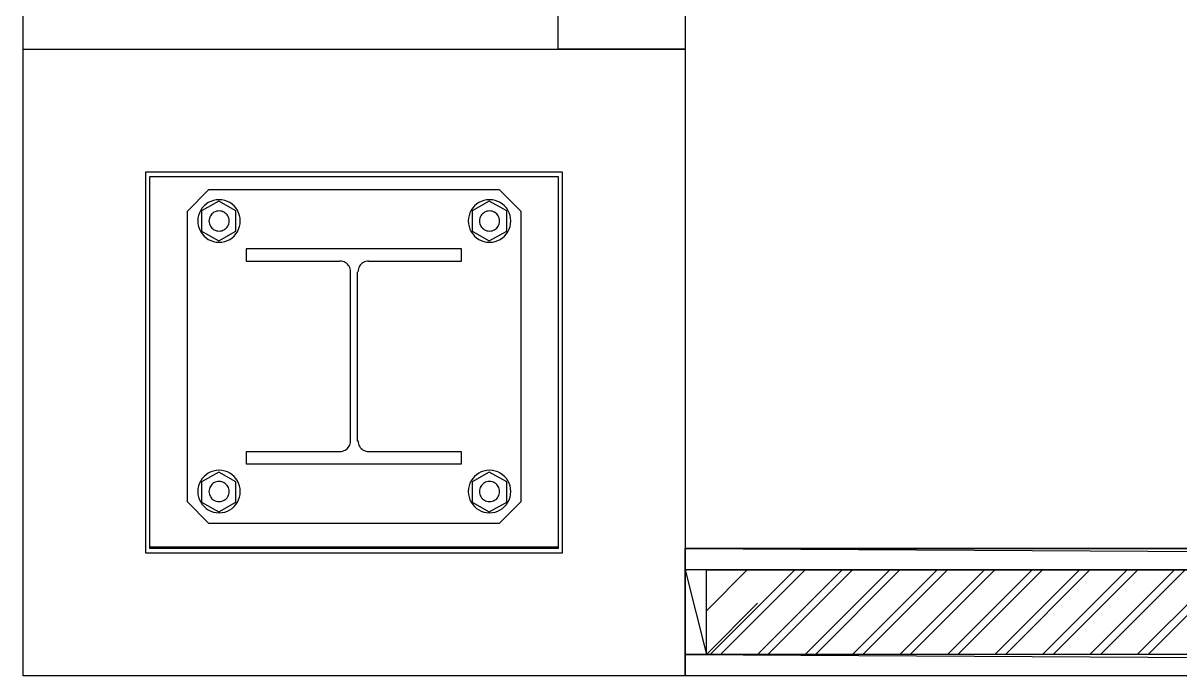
# Model space of a CAD drawing. Header units: millimetres. Extents: x 7649 to 34105, y 3983 to 25377.
# Drawn here: x 7649 to 9016, y 5375 to 6146 of the extents above; entities that cross this region are included whole.
import ezdxf

# ---------------------------------------------------------------- set-up
doc = ezdxf.new("R2010")
doc.units = ezdxf.units.MM

msp = doc.modelspace()

# ---------------------------------------------------------------- linework, layer by layer
at = {"layer": 'GEOMETRY', "color": 7}
for p, q in [((7649.45694, 5374.92222), (7649.45694, 25376.89306)), ((7868.53194, 5949.06806), (7843.13194, 5923.66806)), ((8212.49028, 5949.06806), (7868.53194, 5949.06806)), ((8237.89028, 5923.66806), (8212.49028, 5949.06806)), ((7880.70278, 5935.83889), (7860.06528, 5924.19722)), ((7865.60789, 5932.18909), (7863.19396, 5930.06437)), ((7868.28106, 5933.99465), (7865.60789, 5932.18909)), ((7871.18355, 5935.45111), (7868.28106, 5933.99465)), ((7874.28539, 5936.52852), (7871.18355, 5935.45111)), ((7877.55665, 5937.19693), (7874.28539, 5936.52852)), ((7880.96736, 5937.42639), (7877.55665, 5937.19693)), ((7900.81111, 5924.19722), (7880.70278, 5935.83889)), ((7884.37807, 5937.19693), (7880.96736, 5937.42639)), ((7887.64933, 5936.52852), (7884.37807, 5937.19693)), ((7890.75117, 5935.45111), (7887.64933, 5936.52852)), ((7893.65366, 5933.99465), (7890.75117, 5935.45111)), ((7896.32684, 5932.18909), (7893.65366, 5933.99465)), ((7898.74076, 5930.06437), (7896.32684, 5932.18909)), ((8200.31944, 5935.83889), (8180.21111, 5924.19722)), ((8185.22455, 5932.18909), (8182.81063, 5930.06437)), ((8187.89773, 5933.99465), (8185.22455, 5932.18909)), ((8190.80022, 5935.45111), (8187.89773, 5933.99465)), ((8193.90206, 5936.52852), (8190.80022, 5935.45111)), ((8197.17331, 5937.19693), (8193.90206, 5936.52852)), ((8200.58403, 5937.42639), (8197.17331, 5937.19693)), ((8220.95694, 5924.19722), (8200.31944, 5935.83889)), ((8203.99474, 5937.19693), (8200.58403, 5937.42639)), ((8207.26599, 5936.52852), (8203.99474, 5937.19693)), ((8210.36784, 5935.45111), (8207.26599, 5936.52852)), ((8213.27032, 5933.99465), (8210.36784, 5935.45111)), ((8215.9435, 5932.18909), (8213.27032, 5933.99465)), ((8218.35743, 5930.06437), (8215.9435, 5932.18909)), ((7843.13194, 5923.66806), (7843.13194, 5580.76806)), ((7856.72981, 5918.97294), (7856.0614, 5915.70169)), ((7857.80722, 5922.07478), (7856.72981, 5918.97294)), ((7859.26368, 5924.97727), (7857.80722, 5922.07478)), ((7861.06924, 5927.65045), (7859.26368, 5924.97727)), ((7860.06528, 5924.19722), (7860.06528, 5900.38472)), ((7863.19396, 5930.06437), (7861.06924, 5927.65045)), ((7871.54187, 5919.56661), (7870.68662, 5918.30037)), ((7872.5483, 5920.71003), (7871.54187, 5919.56661)), ((7873.69173, 5921.71646), (7872.5483, 5920.71003)), ((7874.95797, 5922.57171), (7873.69173, 5921.71646)), ((7876.33283, 5923.2616), (7874.95797, 5922.57171)), ((7877.80214, 5923.77193), (7876.33283, 5923.2616)), ((7879.35171, 5924.08854), (7877.80214, 5923.77193)), ((7880.96736, 5924.19722), (7879.35171, 5924.08854)), ((7882.58301, 5924.08854), (7880.96736, 5924.19722)), ((7884.13258, 5923.77193), (7882.58301, 5924.08854)), ((7885.60189, 5923.2616), (7884.13258, 5923.77193)), ((7886.97676, 5922.57171), (7885.60189, 5923.2616)), ((7888.243, 5921.71646), (7886.97676, 5922.57171)), ((7889.38642, 5920.71003), (7888.243, 5921.71646)), ((7890.39285, 5919.56661), (7889.38642, 5920.71003)), ((7891.2481, 5918.30037), (7890.39285, 5919.56661)), ((7900.86548, 5927.65045), (7898.74076, 5930.06437)), ((7900.81111, 5900.38472), (7900.81111, 5924.19722)), ((7902.67104, 5924.97727), (7900.86548, 5927.65045)), ((7904.1275, 5922.07478), (7902.67104, 5924.97727)), ((7905.20491, 5918.97294), (7904.1275, 5922.07478)), ((7905.87332, 5915.70169), (7905.20491, 5918.97294)), ((8176.34648, 5918.97294), (8175.67807, 5915.70169)), ((8177.42389, 5922.07478), (8176.34648, 5918.97294)), ((8178.88035, 5924.97727), (8177.42389, 5922.07478)), ((8180.68591, 5927.65045), (8178.88035, 5924.97727)), ((8180.21111, 5924.19722), (8180.21111, 5900.38472)), ((8182.81063, 5930.06437), (8180.68591, 5927.65045)), ((8191.15854, 5919.56661), (8190.30329, 5918.30037)), ((8192.16497, 5920.71003), (8191.15854, 5919.56661)), ((8193.30839, 5921.71646), (8192.16497, 5920.71003)), ((8194.57463, 5922.57171), (8193.30839, 5921.71646)), ((8195.9495, 5923.2616), (8194.57463, 5922.57171)), ((8197.41881, 5923.77193), (8195.9495, 5923.2616)), ((8198.96838, 5924.08854), (8197.41881, 5923.77193)), ((8200.58403, 5924.19722), (8198.96838, 5924.08854)), ((8202.19967, 5924.08854), (8200.58403, 5924.19722)), ((8203.74925, 5923.77193), (8202.19967, 5924.08854)), ((8205.21856, 5923.2616), (8203.74925, 5923.77193)), ((8206.59342, 5922.57171), (8205.21856, 5923.2616)), ((8207.85966, 5921.71646), (8206.59342, 5922.57171)), ((8209.00309, 5920.71003), (8207.85966, 5921.71646)), ((8210.00952, 5919.56661), (8209.00309, 5920.71003)), ((8210.86477, 5918.30037), (8210.00952, 5919.56661)), ((8220.48214, 5927.65045), (8218.35743, 5930.06437)), ((8222.28771, 5924.97727), (8220.48214, 5927.65045)), ((8220.95694, 5900.38472), (8220.95694, 5924.19722)), ((8223.74417, 5922.07478), (8222.28771, 5924.97727)), ((8224.82158, 5918.97294), (8223.74417, 5922.07478)), ((8225.48999, 5915.70169), (8224.82158, 5918.97294)), ((8237.89028, 5580.76806), (8237.89028, 5923.66806)), ((7856.0614, 5915.70169), (7855.83194, 5912.29097)), ((7855.83194, 5912.29097), (7856.0614, 5908.88026)), ((7856.0614, 5908.88026), (7856.72981, 5905.60901)), ((7856.72981, 5905.60901), (7857.80722, 5902.50716)), ((7869.1698, 5913.90662), (7869.06111, 5912.29097)), ((7869.06111, 5912.29097), (7869.1698, 5910.67533)), ((7869.4864, 5915.45619), (7869.1698, 5913.90662)), ((7869.1698, 5910.67533), (7869.4864, 5909.12575)), ((7869.99674, 5916.9255), (7869.4864, 5915.45619)), ((7869.4864, 5909.12575), (7869.99674, 5907.65644)), ((7870.68662, 5918.30037), (7869.99674, 5916.9255)), ((7869.99674, 5907.65644), (7870.68662, 5906.28158)), ((7870.68662, 5906.28158), (7871.54187, 5905.01534)), ((7871.54187, 5905.01534), (7872.5483, 5903.87191)), ((7889.38642, 5903.87191), (7890.39285, 5905.01534)), ((7890.39285, 5905.01534), (7891.2481, 5906.28158)), ((7891.93799, 5916.9255), (7891.2481, 5918.30037)), ((7891.2481, 5906.28158), (7891.93799, 5907.65644)), ((7892.44832, 5915.45619), (7891.93799, 5916.9255)), ((7891.93799, 5907.65644), (7892.44832, 5909.12575)), ((7892.76492, 5913.90662), (7892.44832, 5915.45619)), ((7892.44832, 5909.12575), (7892.76492, 5910.67533)), ((7892.87361, 5912.29097), (7892.76492, 5913.90662)), ((7892.76492, 5910.67533), (7892.87361, 5912.29097)), ((7904.1275, 5902.50716), (7905.20491, 5905.60901)), ((7905.20491, 5905.60901), (7905.87332, 5908.88026)), ((7906.10278, 5912.29097), (7905.87332, 5915.70169)), ((7905.87332, 5908.88026), (7906.10278, 5912.29097)), ((8175.67807, 5915.70169), (8175.44861, 5912.29097)), ((8175.44861, 5912.29097), (8175.67807, 5908.88026)), ((8175.67807, 5908.88026), (8176.34648, 5905.60901)), ((8176.34648, 5905.60901), (8177.42389, 5902.50716)), ((8188.78646, 5913.90662), (8188.67778, 5912.29097)), ((8188.67778, 5912.29097), (8188.78646, 5910.67533)), ((8189.10307, 5915.45619), (8188.78646, 5913.90662)), ((8188.78646, 5910.67533), (8189.10307, 5909.12575)), ((8189.6134, 5916.9255), (8189.10307, 5915.45619)), ((8189.10307, 5909.12575), (8189.6134, 5907.65644)), ((8190.30329, 5918.30037), (8189.6134, 5916.9255)), ((8189.6134, 5907.65644), (8190.30329, 5906.28158)), ((8190.30329, 5906.28158), (8191.15854, 5905.01534)), ((8191.15854, 5905.01534), (8192.16497, 5903.87191)), ((8209.00309, 5903.87191), (8210.00952, 5905.01534)), ((8210.00952, 5905.01534), (8210.86477, 5906.28158)), ((8211.55465, 5916.9255), (8210.86477, 5918.30037)), ((8210.86477, 5906.28158), (8211.55465, 5907.65644)), ((8212.06499, 5915.45619), (8211.55465, 5916.9255)), ((8211.55465, 5907.65644), (8212.06499, 5909.12575)), ((8212.38159, 5913.90662), (8212.06499, 5915.45619)), ((8212.06499, 5909.12575), (8212.38159, 5910.67533)), ((8212.49028, 5912.29097), (8212.38159, 5913.90662)), ((8212.38159, 5910.67533), (8212.49028, 5912.29097)), ((8223.74417, 5902.50716), (8224.82158, 5905.60901)), ((8224.82158, 5905.60901), (8225.48999, 5908.88026)), ((8225.71944, 5912.29097), (8225.48999, 5915.70169)), ((8225.48999, 5908.88026), (8225.71944, 5912.29097)), ((7857.80722, 5902.50716), (7859.26368, 5899.60468)), ((7859.26368, 5899.60468), (7861.06924, 5896.9315)), ((7860.06528, 5900.38472), (7880.70278, 5888.74306)), ((7861.06924, 5896.9315), (7863.19396, 5894.51757)), ((7863.19396, 5894.51757), (7865.60789, 5892.39286)), ((7865.60789, 5892.39286), (7868.28106, 5890.58729)), ((7872.5483, 5903.87191), (7873.69173, 5902.86548)), ((7873.69173, 5902.86548), (7874.95797, 5902.01023)), ((7874.95797, 5902.01023), (7876.33283, 5901.32035)), ((7876.33283, 5901.32035), (7877.80214, 5900.81001)), ((7877.80214, 5900.81001), (7879.35171, 5900.49341)), ((7879.35171, 5900.49341), (7880.96736, 5900.38472)), ((7880.70278, 5888.74306), (7900.81111, 5900.38472)), ((7880.96736, 5900.38472), (7882.58301, 5900.49341)), ((7882.58301, 5900.49341), (7884.13258, 5900.81001)), ((7884.13258, 5900.81001), (7885.60189, 5901.32035)), ((7885.60189, 5901.32035), (7886.97676, 5902.01023)), ((7886.97676, 5902.01023), (7888.243, 5902.86548)), ((7888.243, 5902.86548), (7889.38642, 5903.87191)), ((7893.65366, 5890.58729), (7896.32684, 5892.39286)), ((7896.32684, 5892.39286), (7898.74076, 5894.51757)), ((7898.74076, 5894.51757), (7900.86548, 5896.9315)), ((7900.86548, 5896.9315), (7902.67104, 5899.60468)), ((7902.67104, 5899.60468), (7904.1275, 5902.50716)), ((8177.42389, 5902.50716), (8178.88035, 5899.60468)), ((8178.88035, 5899.60468), (8180.68591, 5896.9315)), ((8180.21111, 5900.38472), (8200.31944, 5888.74306)), ((8180.68591, 5896.9315), (8182.81063, 5894.51757)), ((8182.81063, 5894.51757), (8185.22455, 5892.39286)), ((8185.22455, 5892.39286), (8187.89773, 5890.58729)), ((8192.16497, 5903.87191), (8193.30839, 5902.86548)), ((8193.30839, 5902.86548), (8194.57463, 5902.01023)), ((8194.57463, 5902.01023), (8195.9495, 5901.32035)), ((8195.9495, 5901.32035), (8197.41881, 5900.81001)), ((8197.41881, 5900.81001), (8198.96838, 5900.49341)), ((8198.96838, 5900.49341), (8200.58403, 5900.38472)), ((8200.31944, 5888.74306), (8220.95694, 5900.38472)), ((8200.58403, 5900.38472), (8202.19967, 5900.49341)), ((8202.19967, 5900.49341), (8203.74925, 5900.81001)), ((8203.74925, 5900.81001), (8205.21856, 5901.32035)), ((8205.21856, 5901.32035), (8206.59342, 5902.01023)), ((8206.59342, 5902.01023), (8207.85966, 5902.86548)), ((8207.85966, 5902.86548), (8209.00309, 5903.87191)), ((8213.27032, 5890.58729), (8215.9435, 5892.39286)), ((8215.9435, 5892.39286), (8218.35743, 5894.51757)), ((8218.35743, 5894.51757), (8220.48214, 5896.9315)), ((8220.48214, 5896.9315), (8222.28771, 5899.60468)), ((8222.28771, 5899.60468), (8223.74417, 5902.50716)), ((7868.28106, 5890.58729), (7871.18355, 5889.13083)), ((7871.18355, 5889.13083), (7874.28539, 5888.05342)), ((7874.28539, 5888.05342), (7877.55665, 5887.38501)), ((7877.55665, 5887.38501), (7880.96736, 5887.15556)), ((7880.96736, 5887.15556), (7884.37807, 5887.38501)), ((7884.37807, 5887.38501), (7887.64933, 5888.05342)), ((7887.64933, 5888.05342), (7890.75117, 5889.13083)), ((7890.75117, 5889.13083), (7893.65366, 5890.58729)), ((8167.51111, 5879.21806), (7912.98194, 5879.21806)), ((7912.98194, 5879.21806), (7912.98194, 5864.93056)), ((8167.51111, 5864.93056), (8167.51111, 5879.21806)), ((8187.89773, 5890.58729), (8190.80022, 5889.13083)), ((8190.80022, 5889.13083), (8193.90206, 5888.05342)), ((8193.90206, 5888.05342), (8197.17331, 5887.38501)), ((8197.17331, 5887.38501), (8200.58403, 5887.15556)), ((8200.58403, 5887.15556), (8203.99474, 5887.38501)), ((8203.99474, 5887.38501), (8207.26599, 5888.05342)), ((8207.26599, 5888.05342), (8210.36784, 5889.13083)), ((8210.36784, 5889.13083), (8213.27032, 5890.58729)), ((7912.98194, 5864.93056), (8023.57778, 5864.93056)), ((8025.52975, 5864.81703), (8023.84236, 5864.93056)), ((8027.14816, 5864.48634), (8025.52975, 5864.81703)), ((8028.68275, 5863.95331), (8027.14816, 5864.48634)), ((8030.11871, 5863.23274), (8028.68275, 5863.95331)), ((8052.86864, 5863.95331), (8051.43268, 5863.23274)), ((8054.40323, 5864.48634), (8052.86864, 5863.95331)), ((8056.02163, 5864.81703), (8054.40323, 5864.48634)), ((8057.70903, 5864.93056), (8056.02163, 5864.81703)), ((8057.44444, 5864.93056), (8167.51111, 5864.93056)), ((8031.44123, 5862.33945), (8030.11871, 5863.23274)), ((8032.63549, 5861.28827), (8031.44123, 5862.33945)), ((8033.68667, 5860.09401), (8032.63549, 5861.28827)), ((8034.57996, 5858.77149), (8033.68667, 5860.09401)), ((8035.30053, 5857.33553), (8034.57996, 5858.77149)), ((8035.83357, 5855.80093), (8035.30053, 5857.33553)), ((8036.16426, 5854.18253), (8035.83357, 5855.80093)), ((8036.27778, 5852.49514), (8036.16426, 5854.18253)), ((8036.27778, 5652.20556), (8036.27778, 5852.23056)), ((8044.74444, 5652.20556), (8044.74444, 5852.23056)), ((8045.38713, 5854.18253), (8045.27361, 5852.49514)), ((8045.71782, 5855.80093), (8045.38713, 5854.18253)), ((8046.25086, 5857.33553), (8045.71782, 5855.80093)), ((8046.97143, 5858.77149), (8046.25086, 5857.33553)), ((8047.86471, 5860.09401), (8046.97143, 5858.77149)), ((8048.91589, 5861.28827), (8047.86471, 5860.09401)), ((8050.11015, 5862.33945), (8048.91589, 5861.28827)), ((8051.43268, 5863.23274), (8050.11015, 5862.33945)), ((8033.68667, 5644.87127), (8034.57996, 5646.19379)), ((8034.57996, 5646.19379), (8035.30053, 5647.62975)), ((8035.30053, 5647.62975), (8035.83357, 5649.16434)), ((8035.83357, 5649.16434), (8036.16426, 5650.78275)), ((8036.16426, 5650.78275), (8036.27778, 5652.47014)), ((8045.27361, 5652.47014), (8045.38713, 5650.78275)), ((8045.38713, 5650.78275), (8045.71782, 5649.16434)), ((8045.71782, 5649.16434), (8046.25086, 5647.62975)), ((8046.25086, 5647.62975), (8046.97143, 5646.19379)), ((8046.97143, 5646.19379), (8047.86471, 5644.87127)), ((8023.57778, 5639.50556), (7912.98194, 5639.50556)), ((7912.98194, 5639.50556), (7912.98194, 5625.21806)), ((8023.84236, 5640.03472), (8025.52975, 5640.14824)), ((8025.52975, 5640.14824), (8027.14816, 5640.47893)), ((8027.14816, 5640.47893), (8028.68275, 5641.01197)), ((8028.68275, 5641.01197), (8030.11871, 5641.73254)), ((8030.11871, 5641.73254), (8031.44123, 5642.62583)), ((8031.44123, 5642.62583), (8032.63549, 5643.67701)), ((8032.63549, 5643.67701), (8033.68667, 5644.87127)), ((8047.86471, 5644.87127), (8048.91589, 5643.67701)), ((8048.91589, 5643.67701), (8050.11015, 5642.62583)), ((8050.11015, 5642.62583), (8051.43268, 5641.73254)), ((8051.43268, 5641.73254), (8052.86864, 5641.01197)), ((8052.86864, 5641.01197), (8054.40323, 5640.47893)), ((8054.40323, 5640.47893), (8056.02163, 5640.14824)), ((8056.02163, 5640.14824), (8057.70903, 5640.03472)), ((8167.51111, 5639.50556), (8057.44444, 5639.50556)), ((8167.51111, 5625.21806), (8167.51111, 5639.50556)), ((7880.96736, 5617.80972), (7877.55665, 5617.58026)), ((7884.37807, 5617.58026), (7880.96736, 5617.80972)), ((7912.98194, 5625.21806), (8167.51111, 5625.21806)), ((8200.58403, 5617.80972), (8197.17331, 5617.58026)), ((8203.99474, 5617.58026), (8200.58403, 5617.80972)), ((7859.26368, 5605.3606), (7857.80722, 5602.45812)), ((7861.06924, 5608.03378), (7859.26368, 5605.3606)), ((7880.70278, 5615.69306), (7860.06528, 5604.05139)), ((7860.06528, 5604.05139), (7860.06528, 5580.23889)), ((7863.19396, 5610.4477), (7861.06924, 5608.03378)), ((7865.60789, 5612.57242), (7863.19396, 5610.4477)), ((7868.28106, 5614.37799), (7865.60789, 5612.57242)), ((7871.18355, 5615.83445), (7868.28106, 5614.37799)), ((7874.28539, 5616.91186), (7871.18355, 5615.83445)), ((7877.55665, 5617.58026), (7874.28539, 5616.91186)), ((7877.80214, 5604.15527), (7876.33283, 5603.64493)), ((7879.35171, 5604.47187), (7877.80214, 5604.15527)), ((7880.96736, 5604.58056), (7879.35171, 5604.47187)), ((7900.81111, 5604.05139), (7880.70278, 5615.69306)), ((7882.58301, 5604.47187), (7880.96736, 5604.58056)), ((7884.13258, 5604.15527), (7882.58301, 5604.47187)), ((7885.60189, 5603.64493), (7884.13258, 5604.15527)), ((7887.64933, 5616.91186), (7884.37807, 5617.58026)), ((7890.75117, 5615.83445), (7887.64933, 5616.91186)), ((7893.65366, 5614.37799), (7890.75117, 5615.83445)), ((7896.32684, 5612.57242), (7893.65366, 5614.37799)), ((7898.74076, 5610.4477), (7896.32684, 5612.57242)), ((7900.86548, 5608.03378), (7898.74076, 5610.4477)), ((7900.81111, 5580.23889), (7900.81111, 5604.05139)), ((7902.67104, 5605.3606), (7900.86548, 5608.03378)), ((7904.1275, 5602.45812), (7902.67104, 5605.3606)), ((8178.88035, 5605.3606), (8177.42389, 5602.45812)), ((8180.68591, 5608.03378), (8178.88035, 5605.3606)), ((8200.31944, 5615.69306), (8180.21111, 5604.05139)), ((8180.21111, 5604.05139), (8180.21111, 5580.23889)), ((8182.81063, 5610.4477), (8180.68591, 5608.03378)), ((8185.22455, 5612.57242), (8182.81063, 5610.4477)), ((8187.89773, 5614.37799), (8185.22455, 5612.57242)), ((8190.80022, 5615.83445), (8187.89773, 5614.37799)), ((8193.90206, 5616.91186), (8190.80022, 5615.83445)), ((8197.17331, 5617.58026), (8193.90206, 5616.91186)), ((8197.41881, 5604.15527), (8195.9495, 5603.64493)), ((8198.96838, 5604.47187), (8197.41881, 5604.15527)), ((8200.58403, 5604.58056), (8198.96838, 5604.47187)), ((8220.95694, 5604.05139), (8200.31944, 5615.69306)), ((8202.19967, 5604.47187), (8200.58403, 5604.58056)), ((8203.74925, 5604.15527), (8202.19967, 5604.47187)), ((8205.21856, 5603.64493), (8203.74925, 5604.15527)), ((8207.26599, 5616.91186), (8203.99474, 5617.58026)), ((8210.36784, 5615.83445), (8207.26599, 5616.91186)), ((8213.27032, 5614.37799), (8210.36784, 5615.83445)), ((8215.9435, 5612.57242), (8213.27032, 5614.37799)), ((8218.35743, 5610.4477), (8215.9435, 5612.57242)), ((8220.48214, 5608.03378), (8218.35743, 5610.4477)), ((8222.28771, 5605.3606), (8220.48214, 5608.03378)), ((8220.95694, 5580.23889), (8220.95694, 5604.05139)), ((8223.74417, 5602.45812), (8222.28771, 5605.3606)), ((7856.0614, 5596.08502), (7855.83194, 5592.67431)), ((7855.83194, 5592.67431), (7856.0614, 5589.26359)), ((7856.72981, 5599.35627), (7856.0614, 5596.08502)), ((7857.80722, 5602.45812), (7856.72981, 5599.35627)), ((7869.1698, 5594.28995), (7869.06111, 5592.67431)), ((7869.06111, 5592.67431), (7869.1698, 5591.05866)), ((7869.4864, 5595.83952), (7869.1698, 5594.28995)), ((7869.1698, 5591.05866), (7869.4864, 5589.50909)), ((7869.99674, 5597.30883), (7869.4864, 5595.83952)), ((7870.68662, 5598.6837), (7869.99674, 5597.30883)), ((7871.54187, 5599.94994), (7870.68662, 5598.6837)), ((7872.5483, 5601.09337), (7871.54187, 5599.94994)), ((7873.69173, 5602.0998), (7872.5483, 5601.09337)), ((7874.95797, 5602.95504), (7873.69173, 5602.0998)), ((7876.33283, 5603.64493), (7874.95797, 5602.95504)), ((7886.97676, 5602.95504), (7885.60189, 5603.64493)), ((7888.243, 5602.0998), (7886.97676, 5602.95504)), ((7889.38642, 5601.09337), (7888.243, 5602.0998)), ((7890.39285, 5599.94994), (7889.38642, 5601.09337)), ((7891.2481, 5598.6837), (7890.39285, 5599.94994)), ((7891.93799, 5597.30883), (7891.2481, 5598.6837)), ((7892.44832, 5595.83952), (7891.93799, 5597.30883)), ((7892.76492, 5594.28995), (7892.44832, 5595.83952)), ((7892.44832, 5589.50909), (7892.76492, 5591.05866)), ((7892.87361, 5592.67431), (7892.76492, 5594.28995)), ((7892.76492, 5591.05866), (7892.87361, 5592.67431)), ((7905.20491, 5599.35627), (7904.1275, 5602.45812)), ((7905.87332, 5596.08502), (7905.20491, 5599.35627)), ((7906.10278, 5592.67431), (7905.87332, 5596.08502)), ((7905.87332, 5589.26359), (7906.10278, 5592.67431)), ((8175.67807, 5596.08502), (8175.44861, 5592.67431)), ((8175.44861, 5592.67431), (8175.67807, 5589.26359)), ((8176.34648, 5599.35627), (8175.67807, 5596.08502)), ((8177.42389, 5602.45812), (8176.34648, 5599.35627)), ((8188.78646, 5594.28995), (8188.67778, 5592.67431)), ((8188.67778, 5592.67431), (8188.78646, 5591.05866)), ((8189.10307, 5595.83952), (8188.78646, 5594.28995)), ((8188.78646, 5591.05866), (8189.10307, 5589.50909)), ((8189.6134, 5597.30883), (8189.10307, 5595.83952)), ((8190.30329, 5598.6837), (8189.6134, 5597.30883)), ((8191.15854, 5599.94994), (8190.30329, 5598.6837)), ((8192.16497, 5601.09337), (8191.15854, 5599.94994)), ((8193.30839, 5602.0998), (8192.16497, 5601.09337)), ((8194.57463, 5602.95504), (8193.30839, 5602.0998)), ((8195.9495, 5603.64493), (8194.57463, 5602.95504)), ((8206.59342, 5602.95504), (8205.21856, 5603.64493)), ((8207.85966, 5602.0998), (8206.59342, 5602.95504)), ((8209.00309, 5601.09337), (8207.85966, 5602.0998)), ((8210.00952, 5599.94994), (8209.00309, 5601.09337)), ((8210.86477, 5598.6837), (8210.00952, 5599.94994)), ((8211.55465, 5597.30883), (8210.86477, 5598.6837)), ((8212.06499, 5595.83952), (8211.55465, 5597.30883)), ((8212.38159, 5594.28995), (8212.06499, 5595.83952)), ((8212.06499, 5589.50909), (8212.38159, 5591.05866)), ((8212.49028, 5592.67431), (8212.38159, 5594.28995)), ((8212.38159, 5591.05866), (8212.49028, 5592.67431)), ((8224.82158, 5599.35627), (8223.74417, 5602.45812)), ((8225.48999, 5596.08502), (8224.82158, 5599.35627)), ((8225.71944, 5592.67431), (8225.48999, 5596.08502)), ((8225.48999, 5589.26359), (8225.71944, 5592.67431)), ((7843.13194, 5580.76806), (7868.53194, 5555.36806)), ((7856.0614, 5589.26359), (7856.72981, 5585.99234)), ((7856.72981, 5585.99234), (7857.80722, 5582.8905)), ((7857.80722, 5582.8905), (7859.26368, 5579.98801)), ((7859.26368, 5579.98801), (7861.06924, 5577.31483)), ((7860.06528, 5580.23889), (7880.70278, 5568.59722)), ((7861.06924, 5577.31483), (7863.19396, 5574.90091)), ((7869.4864, 5589.50909), (7869.99674, 5588.03978)), ((7869.99674, 5588.03978), (7870.68662, 5586.66491)), ((7870.68662, 5586.66491), (7871.54187, 5585.39867)), ((7871.54187, 5585.39867), (7872.5483, 5584.25525)), ((7872.5483, 5584.25525), (7873.69173, 5583.24882)), ((7873.69173, 5583.24882), (7874.95797, 5582.39357)), ((7874.95797, 5582.39357), (7876.33283, 5581.70368)), ((7876.33283, 5581.70368), (7877.80214, 5581.19335)), ((7877.80214, 5581.19335), (7879.35171, 5580.87674)), ((7879.35171, 5580.87674), (7880.96736, 5580.76806)), ((7880.70278, 5568.59722), (7900.81111, 5580.23889)), ((7880.96736, 5580.76806), (7882.58301, 5580.87674)), ((7882.58301, 5580.87674), (7884.13258, 5581.19335)), ((7884.13258, 5581.19335), (7885.60189, 5581.70368)), ((7885.60189, 5581.70368), (7886.97676, 5582.39357)), ((7886.97676, 5582.39357), (7888.243, 5583.24882)), ((7888.243, 5583.24882), (7889.38642, 5584.25525)), ((7889.38642, 5584.25525), (7890.39285, 5585.39867)), ((7890.39285, 5585.39867), (7891.2481, 5586.66491)), ((7891.2481, 5586.66491), (7891.93799, 5588.03978)), ((7891.93799, 5588.03978), (7892.44832, 5589.50909)), ((7898.74076, 5574.90091), (7900.86548, 5577.31483)), ((7900.86548, 5577.31483), (7902.67104, 5579.98801)), ((7902.67104, 5579.98801), (7904.1275, 5582.8905)), ((7904.1275, 5582.8905), (7905.20491, 5585.99234)), ((7905.20491, 5585.99234), (7905.87332, 5589.26359)), ((8175.67807, 5589.26359), (8176.34648, 5585.99234)), ((8176.34648, 5585.99234), (8177.42389, 5582.8905)), ((8177.42389, 5582.8905), (8178.88035, 5579.98801)), ((8178.88035, 5579.98801), (8180.68591, 5577.31483)), ((8180.21111, 5580.23889), (8200.31944, 5568.59722)), ((8180.68591, 5577.31483), (8182.81063, 5574.90091)), ((8189.10307, 5589.50909), (8189.6134, 5588.03978)), ((8189.6134, 5588.03978), (8190.30329, 5586.66491)), ((8190.30329, 5586.66491), (8191.15854, 5585.39867)), ((8191.15854, 5585.39867), (8192.16497, 5584.25525)), ((8192.16497, 5584.25525), (8193.30839, 5583.24882)), ((8193.30839, 5583.24882), (8194.57463, 5582.39357)), ((8194.57463, 5582.39357), (8195.9495, 5581.70368)), ((8195.9495, 5581.70368), (8197.41881, 5581.19335)), ((8197.41881, 5581.19335), (8198.96838, 5580.87674)), ((8198.96838, 5580.87674), (8200.58403, 5580.76806)), ((8200.31944, 5568.59722), (8220.95694, 5580.23889)), ((8200.58403, 5580.76806), (8202.19967, 5580.87674)), ((8202.19967, 5580.87674), (8203.74925, 5581.19335)), ((8203.74925, 5581.19335), (8205.21856, 5581.70368)), ((8205.21856, 5581.70368), (8206.59342, 5582.39357)), ((8206.59342, 5582.39357), (8207.85966, 5583.24882)), ((8207.85966, 5583.24882), (8209.00309, 5584.25525)), ((8209.00309, 5584.25525), (8210.00952, 5585.39867)), ((8210.00952, 5585.39867), (8210.86477, 5586.66491)), ((8210.86477, 5586.66491), (8211.55465, 5588.03978)), ((8211.55465, 5588.03978), (8212.06499, 5589.50909)), ((8212.49028, 5555.36806), (8237.89028, 5580.76806)), ((8218.35743, 5574.90091), (8220.48214, 5577.31483)), ((8220.48214, 5577.31483), (8222.28771, 5579.98801)), ((8222.28771, 5579.98801), (8223.74417, 5582.8905)), ((8223.74417, 5582.8905), (8224.82158, 5585.99234)), ((8224.82158, 5585.99234), (8225.48999, 5589.26359)), ((7863.19396, 5574.90091), (7865.60789, 5572.77619)), ((7865.60789, 5572.77619), (7868.28106, 5570.97062)), ((7868.28106, 5570.97062), (7871.18355, 5569.51416)), ((7871.18355, 5569.51416), (7874.28539, 5568.43675)), ((7874.28539, 5568.43675), (7877.55665, 5567.76835)), ((7877.55665, 5567.76835), (7880.96736, 5567.53889)), ((7880.96736, 5567.53889), (7884.37807, 5567.76835)), ((7884.37807, 5567.76835), (7887.64933, 5568.43675)), ((7887.64933, 5568.43675), (7890.75117, 5569.51416)), ((7890.75117, 5569.51416), (7893.65366, 5570.97062)), ((7893.65366, 5570.97062), (7896.32684, 5572.77619)), ((7896.32684, 5572.77619), (7898.74076, 5574.90091)), ((8182.81063, 5574.90091), (8185.22455, 5572.77619)), ((8185.22455, 5572.77619), (8187.89773, 5570.97062)), ((8187.89773, 5570.97062), (8190.80022, 5569.51416)), ((8190.80022, 5569.51416), (8193.90206, 5568.43675)), ((8193.90206, 5568.43675), (8197.17331, 5567.76835)), ((8197.17331, 5567.76835), (8200.58403, 5567.53889)), ((8200.58403, 5567.53889), (8203.99474, 5567.76835)), ((8203.99474, 5567.76835), (8207.26599, 5568.43675)), ((8207.26599, 5568.43675), (8210.36784, 5569.51416)), ((8210.36784, 5569.51416), (8213.27032, 5570.97062)), ((8213.27032, 5570.97062), (8215.9435, 5572.77619)), ((8215.9435, 5572.77619), (8218.35743, 5574.90091)), ((7868.53194, 5555.36806), (8212.49028, 5555.36806)), ((7799.21111, 5527.32222), (8281.81111, 5527.32222)), ((12783.96111, 5525.20556), (8431.56528, 5525.20556)), ((8431.56528, 5525.20556), (12783.96111, 5500.33472)), ((8431.56528, 5525.20556), (12783.96111, 5500.33472)), ((8431.56528, 5500.33472), (8431.56528, 5525.20556)), ((12783.96111, 5500.33472), (8431.56528, 5500.33472)), ((8456.96528, 5500.33472), (8431.56528, 5500.33472)), ((8431.56528, 5500.33472), (8456.96528, 5400.32222)), ((8431.56528, 5500.33472), (8456.96528, 5400.32222)), ((8431.56528, 5400.32222), (8431.56528, 5500.33472)), ((8456.96528, 5400.32222), (8456.96528, 5500.33472)), ((8456.96528, 5451.65139), (8505.11944, 5500.33472)), ((8461.19861, 5400.32222), (8561.21111, 5500.33472)), ((8473.36944, 5400.32222), (8573.38194, 5500.33472)), ((8517.29028, 5400.32222), (8617.30278, 5500.33472)), ((8529.46111, 5400.32222), (8629.47361, 5500.33472)), ((8573.38194, 5400.32222), (8673.39444, 5500.33472)), ((8585.55278, 5400.32222), (8685.56528, 5500.33472)), ((8629.47361, 5400.32222), (8729.48611, 5500.33472)), ((8641.64444, 5400.32222), (8741.65694, 5500.33472)), ((8685.56528, 5400.32222), (8785.57778, 5500.33472)), ((8697.73611, 5400.32222), (8797.74861, 5500.33472)), ((8741.65694, 5400.32222), (8841.66944, 5500.33472)), ((8753.82778, 5400.32222), (8853.84028, 5500.33472)), ((8797.74861, 5400.32222), (8897.76111, 5500.33472)), ((8810.44861, 5400.32222), (8909.93194, 5500.33472)), ((8853.84028, 5400.32222), (8953.85278, 5500.33472)), ((8866.54028, 5400.32222), (8966.55278, 5500.33472)), ((8909.93194, 5400.32222), (9009.94444, 5500.33472)), ((8922.63194, 5400.32222), (9022.64444, 5500.33472)), ((8966.02361, 5400.32222), (9066.03611, 5500.33472)), ((8978.72361, 5400.32222), (9078.73611, 5500.33472)), ((8456.96528, 5400.32222), (8517.29028, 5460.64722)), ((8456.96528, 5400.32222), (8431.56528, 5400.32222)), ((12783.96111, 5400.32222), (8431.56528, 5400.32222)), ((8431.56528, 5400.32222), (12783.96111, 5374.92222)), ((8431.56528, 5400.32222), (12783.96111, 5374.92222)), ((8431.56528, 5374.92222), (8431.56528, 5400.32222)), ((8456.96528, 5400.32222), (8461.19861, 5404.55556)), ((34105.14444, 5374.92222), (7649.45694, 5374.92222)), ((12783.96111, 5374.92222), (8431.56528, 5374.92222))]:
    msp.add_line(p, q, dxfattribs=at)
at = {"layer": 'RECTANGLES', "color": 7}
for p, q in [((8281.81111, 6115.22639), (8281.81111, 6164.96806)), ((8431.56528, 6164.96806), (8431.56528, 6115.22639)), ((7649.45694, 6115.22639), (8431.56528, 6115.22639)), ((7649.45694, 5374.92222), (7649.45694, 6115.22639)), ((8431.56528, 6115.22639), (8281.81111, 6115.22639)), ((8431.56528, 6115.22639), (8431.56528, 5374.92222)), ((7794.44861, 5970.23472), (8286.57361, 5970.23472)), ((7794.44861, 5519.91389), (7794.44861, 5970.23472)), ((7799.21111, 5964.94306), (8281.81111, 5964.94306)), ((7799.21111, 5525.20556), (7799.21111, 5964.94306)), ((8281.81111, 5964.94306), (8281.81111, 5525.20556)), ((8286.57361, 5970.23472), (8286.57361, 5519.91389)), ((8281.81111, 5525.20556), (7799.21111, 5525.20556)), ((8431.56528, 5525.20556), (12783.96111, 5525.20556)), ((8431.56528, 5374.92222), (8431.56528, 5525.20556)), ((8286.57361, 5519.91389), (7794.44861, 5519.91389)), ((8456.96528, 5500.33472), (12759.09028, 5500.33472)), ((8456.96528, 5400.32222), (8456.96528, 5500.33472)), ((12759.09028, 5400.32222), (8456.96528, 5400.32222)), ((8431.56528, 5374.92222), (7649.45694, 5374.92222)), ((12783.96111, 5374.92222), (8431.56528, 5374.92222))]:
    msp.add_line(p, q, dxfattribs=at)

doc.saveas('drawing.dxf')
